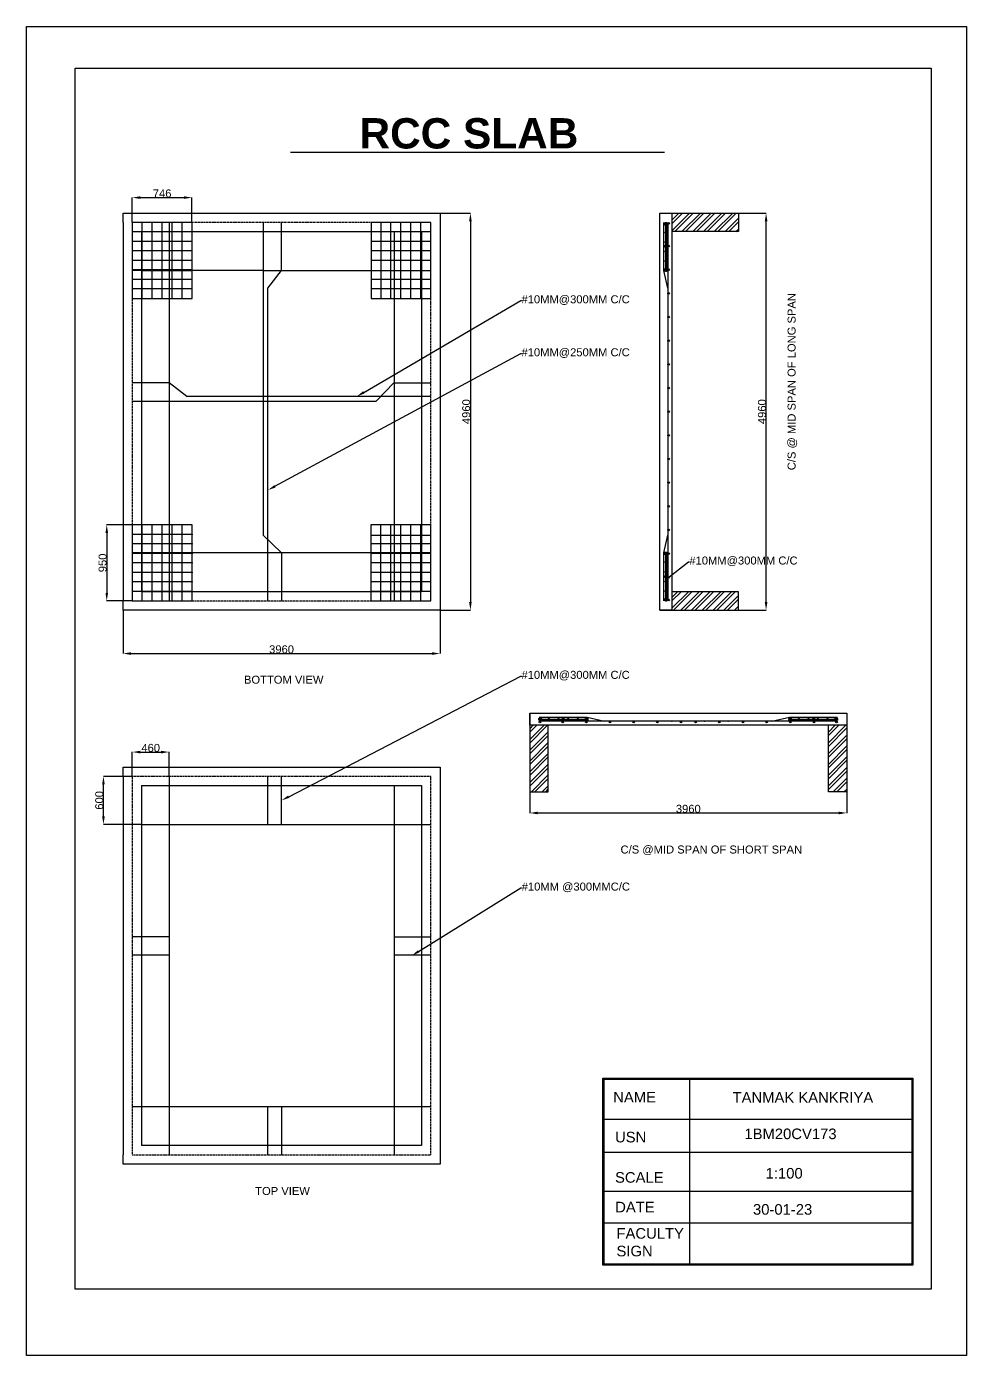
# Model space of a CAD drawing. Header units: millimetres. Extents: x 40145 to 205557, y -151835 to 42548.
# Drawn here: x 102368 to 114111, y 3548 to 20156 of the extents above; entities that cross this region are included whole.
import ezdxf
from ezdxf import colors
from ezdxf.entities.mleader import LeaderData, LeaderLine
from ezdxf.math import Vec2, Vec3

# ---------------------------------------------------------------- set-up
doc = ezdxf.new("R2010")
doc.units = ezdxf.units.MM
doc.linetypes.add('HIDDENX2', pattern=[19.05, 12.7, -6.35])
doc.styles.get("Standard").update_dxf_attribs({"font": 'arial.ttf'})
doc.dimstyles.new('ISO-25', dxfattribs={"dimtxt": 2.5, "dimasz": 100, "dimexe": 1.25, "dimexo": 0.625, "dimtad": 1, "dimtxsty": 'Standard', "dimcen": 2.5, "dimadec": 0, "dimazin": 0, "dimtfac": 1, "dimtmove": 0, "dimatfit": 3, "dimfxl": 1, "dimarcsym": 0})
pattern_1 = [(45, (101439.63, 11977.55), (-67.3519, 67.3519), []), (45, (101484.53, 11977.55), (-67.3519, 67.3519), [])]

# ---------------------------------------------------------------- blocks, each defined once
blk = doc.blocks.new('*D81')
at = {"color": 0, "lineweight": -2, "transparency": 16777216}
for p, q in [((103574, 12862), (103574, 12319)), ((107534, 12862), (107534, 12319)), ((103674, 12320), (107434, 12320))]:
    blk.add_line(p, q, dxfattribs=at)
at = {"color": 0, "transparency": 16777216}
for points in [[(103674, 12337), (103674, 12303), (103574, 12320)], [(107434, 12337), (107434, 12303), (107534, 12320)]]:
    blk.add_solid(points, dxfattribs=at)
at = {"layer": 'Defpoints', "color": 0, "transparency": 16777216}
for p in [(103574, 12863), (107534, 12863), (107534, 12320)]:
    blk.add_point(p, dxfattribs=at)
at = {"color": 0, "transparency": 16777216, "insert": (105554, 12372), "char_height": 100, "attachment_point": 5}
blk.add_mtext('3960', dxfattribs=at)
blk = doc.blocks.new('*D74')
at = {"color": 0, "lineweight": -2, "transparency": 16777216}
for p, q in [((107535, 17823), (107915, 17823)), ((107914, 17723), (107914, 12963)), ((107535, 12863), (107915, 12863))]:
    blk.add_line(p, q, dxfattribs=at)
at = {"color": 0, "transparency": 16777216}
for points in [[(107897, 17723), (107930, 17723), (107914, 17823)], [(107897, 12963), (107930, 12963), (107914, 12863)]]:
    blk.add_solid(points, dxfattribs=at)
at = {"layer": 'Defpoints', "color": 0, "transparency": 16777216}
for p in [(107534, 17823), (107534, 12863), (107914, 12863)]:
    blk.add_point(p, dxfattribs=at)
at = {"color": 0, "transparency": 16777216, "insert": (107862, 15343), "char_height": 100, "attachment_point": 5, "rotation": 90}
blk.add_mtext('4960', dxfattribs=at)
blk = doc.blocks.new('*D75')
at = {"color": 0, "lineweight": -2, "transparency": 16777216}
for p, q in [((103689, 13928), (103369, 13928)), ((103370, 13828), (103370, 13078)), ((103689, 12978), (103369, 12978))]:
    blk.add_line(p, q, dxfattribs=at)
at = {"color": 0, "transparency": 16777216}
for points in [[(103354, 13828), (103387, 13828), (103370, 13928)], [(103354, 13078), (103387, 13078), (103370, 12978)]]:
    blk.add_solid(points, dxfattribs=at)
at = {"layer": 'Defpoints', "color": 0, "transparency": 16777216}
for p in [(103689, 13928), (103370, 12978), (103689, 12978)]:
    blk.add_point(p, dxfattribs=at)
at = {"color": 0, "transparency": 16777216, "insert": (103319, 13453), "char_height": 100, "attachment_point": 5, "rotation": 90}
blk.add_mtext('950', dxfattribs=at)
blk = doc.blocks.new('*D76')
at = {"color": 0, "lineweight": -2, "transparency": 16777216}
for p, q in [((103689, 17708), (103689, 18020)), ((103789, 18018), (104335, 18018)), ((104435, 17708), (104435, 18020))]:
    blk.add_line(p, q, dxfattribs=at)
at = {"color": 0, "transparency": 16777216}
for points in [[(103789, 18035), (103789, 18002), (103689, 18018)], [(104335, 18035), (104335, 18002), (104435, 18018)]]:
    blk.add_solid(points, dxfattribs=at)
at = {"layer": 'Defpoints', "color": 0, "transparency": 16777216}
for p in [(104435, 18018), (103689, 17708), (104435, 17708)]:
    blk.add_point(p, dxfattribs=at)
at = {"color": 0, "transparency": 16777216, "insert": (104062, 18070), "char_height": 100, "attachment_point": 5}
blk.add_mtext('746', dxfattribs=at)
blk = doc.blocks.new('*D77')
at = {"color": 0, "lineweight": -2, "transparency": 16777216}
for p, q in [((111264, 17823), (111610, 17823)), ((111608, 12963), (111608, 17723)), ((111264, 12863), (111610, 12863))]:
    blk.add_line(p, q, dxfattribs=at)
at = {"color": 0, "transparency": 16777216}
for points in [[(111592, 17723), (111625, 17723), (111608, 17823)], [(111592, 12963), (111625, 12963), (111608, 12863)]]:
    blk.add_solid(points, dxfattribs=at)
at = {"layer": 'Defpoints', "color": 0, "transparency": 16777216}
for p in [(111264, 17823), (111608, 17823), (111264, 12863)]:
    blk.add_point(p, dxfattribs=at)
at = {"color": 0, "transparency": 16777216, "insert": (111557, 15343), "char_height": 100, "attachment_point": 5, "rotation": 90}
blk.add_mtext('4960', dxfattribs=at)
blk = doc.blocks.new('*D78')
at = {"color": 0, "lineweight": -2, "transparency": 16777216}
for p, q in [((108656, 10591), (108656, 10326)), ((112616, 10591), (112616, 10326)), ((108756, 10328), (112516, 10328))]:
    blk.add_line(p, q, dxfattribs=at)
at = {"color": 0, "transparency": 16777216}
for points in [[(108756, 10344), (108756, 10311), (108656, 10328)], [(112516, 10344), (112516, 10311), (112616, 10328)]]:
    blk.add_solid(points, dxfattribs=at)
at = {"layer": 'Defpoints', "color": 0, "transparency": 16777216}
for p in [(108656, 10592), (112616, 10592), (112616, 10328)]:
    blk.add_point(p, dxfattribs=at)
at = {"color": 0, "transparency": 16777216, "insert": (110636, 10379), "char_height": 100, "attachment_point": 5}
blk.add_mtext('3960', dxfattribs=at)
blk = doc.blocks.new('*D79')
at = {"color": 0, "lineweight": -2, "transparency": 16777216}
for p, q in [((103689, 10786), (103689, 11090)), ((103789, 11089), (104049, 11089)), ((104149, 10786), (104149, 11090))]:
    blk.add_line(p, q, dxfattribs=at)
at = {"color": 0, "transparency": 16777216}
for points in [[(103789, 11105), (103789, 11072), (103689, 11089)], [(104049, 11105), (104049, 11072), (104149, 11089)]]:
    blk.add_solid(points, dxfattribs=at)
at = {"layer": 'Defpoints', "color": 0, "transparency": 16777216}
for p in [(104149, 11089), (103689, 10785), (104149, 10785)]:
    blk.add_point(p, dxfattribs=at)
at = {"color": 0, "transparency": 16777216, "insert": (103919, 11140), "char_height": 100, "attachment_point": 5}
blk.add_mtext('460', dxfattribs=at)
blk = doc.blocks.new('*D80')
at = {"color": 0, "lineweight": -2, "transparency": 16777216}
for p, q in [((103689, 10785), (103328, 10785)), ((103329, 10285), (103329, 10685)), ((103689, 10185), (103328, 10185))]:
    blk.add_line(p, q, dxfattribs=at)
at = {"color": 0, "transparency": 16777216}
for points in [[(103312, 10685), (103345, 10685), (103329, 10785)], [(103312, 10285), (103345, 10285), (103329, 10185)]]:
    blk.add_solid(points, dxfattribs=at)
at = {"layer": 'Defpoints', "color": 0, "transparency": 16777216}
for p in [(103329, 10785), (103689, 10785), (103689, 10185)]:
    blk.add_point(p, dxfattribs=at)
at = {"color": 0, "transparency": 16777216, "insert": (103277, 10485), "char_height": 100, "attachment_point": 5, "rotation": 90}
blk.add_mtext('600', dxfattribs=at)

msp = doc.modelspace()

# ---------------------------------------------------------------- hatches: boundary and pattern name
h = msp.add_hatch()
h.set_pattern_fill('ANSI32', color=256, scale=10)
h.set_pattern_definition(pattern_1)
h.paths.add_polyline_path([(111263.56101, 17822.80162), (110431.29568, 17822.80162), (110431.29568, 17707.80162), (110431.29568, 17592.80162), (111263.56101, 17592.80162)])
h.paths.add_polyline_path([(111263.56101, 13092.80162), (110431.29568, 13092.80162), (110431.29568, 12862.80162), (111263.56101, 12862.80162)])
h = msp.add_hatch(color=256)
h.dxf.hatch_style = 1
h.paths.add_polyline_path([(110368.79568, 17703.30506, 0.9399436124), (110356.84159, 17702.5642, 0.9399436124), (110368.79568, 17701.82335), (110368.79568, 17702.257)])
h = msp.add_hatch(color=256)
h.dxf.hatch_style = 1
h.paths.add_polyline_path([(108780.62344, 11513.64386, 1), (108800.62344, 11513.64386, 1)])
h.paths.add_polyline_path([(108780.87489, 11505.10368, 1), (108768.87489, 11505.10368, 0.3784034411), (108774.13404, 11499.1496), (108775.61575, 11499.1496, 0.3784034411)])
h.paths.add_polyline_path([(108780.73138, 11492.60368, 1), (108768.73138, 11492.60368, 0.3784034411), (108773.99052, 11486.6496), (108775.47223, 11486.6496, 0.3784034411)])
h.paths.add_polyline_path([(108791.69801, 11464.34187, 0.3577877398), (108783.64954, 11474.1496), (108779.74648, 11474.1496, 0.3577877398), (108771.69801, 11464.34187, 1)])
h.paths.add_polyline_path([(108888.93533, 11505.10368, 0.3784034411), (108894.19447, 11499.1496), (108895.67618, 11499.1496, 0.3784034411), (108900.93533, 11505.10368, 1)])
h.paths.add_polyline_path([(108900.79181, 11492.60368, 1), (108888.79181, 11492.60368, 0.3784034411), (108894.05096, 11486.6496), (108895.53266, 11486.6496, 0.3784034411)])
h.paths.add_polyline_path([(109008.99576, 11505.10368, 0.3784034411), (109014.2549, 11499.1496), (109015.73661, 11499.1496, 0.3784034411), (109020.99576, 11505.10368, 1)])
h.paths.add_polyline_path([(109020.85224, 11492.60368, 1), (109008.85224, 11492.60368, 0.3784034411), (109014.11139, 11486.6496), (109015.5931, 11486.6496, 0.3784034411)])
h.paths.add_polyline_path([(109062.99317, 11514.1496, 1), (109082.99317, 11514.1496, 1)])
h.paths.add_polyline_path([(109056.71732, 11464.1496, 1), (109076.71732, 11464.1496, 1)])
h.paths.add_polyline_path([(109141.05619, 11505.10368, 1), (109129.05619, 11505.10368, 0.3784034411), (109134.31533, 11499.1496), (109135.79704, 11499.1496, 0.3784034411)])
h.paths.add_polyline_path([(109128.91267, 11492.60368, 0.3784034411), (109134.17182, 11486.6496), (109135.65353, 11486.6496, 0.3784034411), (109140.91267, 11492.60368, 1)])
h.paths.add_polyline_path([(109261.11662, 11505.10368, 1), (109249.11662, 11505.10368, 0.3784034411), (109254.37576, 11499.1496), (109255.85747, 11499.1496, 0.3784034411)])
h.paths.add_polyline_path([(109248.9731, 11492.60368, 0.3784034411), (109254.23225, 11486.6496), (109255.71396, 11486.6496, 0.3784034411), (109260.9731, 11492.60368, 1)])
h.paths.add_polyline_path([(109350.207, 11513.97628, 1), (109370.207, 11513.97628, 1)])
h.paths.add_polyline_path([(109380.74339, 11505.10368, 1), (109368.74339, 11505.10368, 0.3784034411), (109374.00254, 11499.1496), (109374.4362, 11499.1496), (109375.48425, 11499.1496, 0.3784034411)])
h.paths.add_polyline_path([(109368.59988, 11492.60368, 0.3784034411), (109373.85902, 11486.6496), (109374.29268, 11486.6496), (109375.34073, 11486.6496, 0.3784034411), (109380.59988, 11492.60368, 1)])
h.paths.add_polyline_path([(109352.34576, 11464.1496, 1), (109372.34576, 11464.1496, 1)])
h.paths.add_polyline_path([(109647.97407, 11464.1496, 1), (109667.97407, 11464.1496, 1)])
h.paths.add_polyline_path([(109963.59743, 11464.1496, 1), (109943.59743, 11464.1496, 1)])
h.paths.add_polyline_path([(110259.22243, 11464.1496, 1), (110239.22243, 11464.1496, 1)])
h.paths.add_polyline_path([(110534.84743, 11464.1496, 1), (110554.84743, 11464.1496, 1)])
h.paths.add_polyline_path([(110737.34743, 11464.1496, 1), (110717.34743, 11464.1496, 1)])
h.paths.add_polyline_path([(111032.97243, 11464.1496, 1), (111012.97243, 11464.1496, 1)])
h.paths.add_polyline_path([(111308.59743, 11464.1496, 1), (111328.59743, 11464.1496, 1)])
h.paths.add_polyline_path([(111624.22243, 11464.1496, 1), (111604.22243, 11464.1496, 1)])
h.paths.add_polyline_path([(111899.84743, 11464.1496, 1), (111919.84743, 11464.1496, 1)])
h.paths.add_polyline_path([(112195.47243, 11464.1496, 1), (112215.47243, 11464.1496, 1)])
h.paths.add_polyline_path([(112498.45647, 11464.1496, 1), (112478.45647, 11464.1496, 1)])
h.paths.add_polyline_path([(112501.86165, 11492.60368, 1), (112489.86165, 11492.60368, 0.3784034411), (112495.1208, 11486.6496), (112495.55445, 11486.6496), (112496.6025, 11486.6496, 0.3784034411)])
h.paths.add_polyline_path([(112501.86165, 11505.10368, -1), (112489.86165, 11505.10368, -1)])
h.paths.add_polyline_path([(112468.45647, 11513.97628, 1), (112488.45647, 11513.97628, 1)])
h.paths.add_polyline_path([(112370.23487, 11505.10368, 0.3784034411), (112375.49402, 11499.1496), (112376.97573, 11499.1496, 0.3784034411), (112382.23487, 11505.10368, 1)])
h.paths.add_polyline_path([(112382.23487, 11492.60368, 1), (112370.23487, 11492.60368, 0.3784034411), (112375.49402, 11486.6496), (112376.97573, 11486.6496, 0.3784034411)])
h.paths.add_polyline_path([(112250.17444, 11505.10368, 0.3784034411), (112255.43359, 11499.1496), (112256.9153, 11499.1496, 0.3784034411), (112262.17444, 11505.10368, 1)])
h.paths.add_polyline_path([(112262.17444, 11492.60368, 1), (112250.17444, 11492.60368, 0.3784034411), (112255.43359, 11486.6496), (112256.9153, 11486.6496, 0.3784034411)])
h.paths.add_polyline_path([(112194.09059, 11513.97628, 1), (112214.09059, 11513.97628, 1)])
h.paths.add_polyline_path([(112142.11401, 11505.10368, 1), (112130.11401, 11505.10368, 0.3784034411), (112135.37316, 11499.1496), (112136.85487, 11499.1496, 0.3784034411)])
h.paths.add_polyline_path([(112130.11401, 11492.60368, 0.3784034411), (112135.37316, 11486.6496), (112136.85487, 11486.6496, 0.3784034411), (112142.11401, 11492.60368, 1)])
h.paths.add_polyline_path([(112010.05358, 11505.10368, 0.3784034411), (112015.31273, 11499.1496), (112016.79444, 11499.1496, 0.3784034411), (112022.05358, 11505.10368, 1)])
h.paths.add_polyline_path([(112010.05358, 11492.60368, 0.3784034411), (112015.31273, 11486.6496), (112016.79444, 11486.6496, 0.3784034411), (112022.05358, 11492.60368, 1)])
h.paths.add_polyline_path([(111922.21594, 11513.97628, 1), (111902.21594, 11513.97628, 1)])
h.paths.add_polyline_path([(111901.99315, 11505.10368, 1), (111889.99315, 11505.10368, 0.3784034411), (111895.25229, 11499.1496), (111896.734, 11499.1496, 0.3784034411)])
h.paths.add_polyline_path([(111889.99315, 11492.60368, 0.3784034411), (111895.25229, 11486.6496), (111896.734, 11486.6496, 0.3784034411), (111901.99315, 11492.60368, 1)])
h = msp.add_hatch()
h.set_pattern_fill('ANSI32', color=256, scale=10)
h.set_pattern_definition(pattern_1)
h.paths.add_polyline_path([(112616.09907, 11424.1496), (112501.09907, 11424.1496), (112386.09907, 11424.1496), (112386.09907, 10591.88427), (112616.09907, 10591.88427)])
h.paths.add_polyline_path([(108886.09907, 11424.1496), (108656.09907, 11424.1496), (108656.09907, 10591.88427), (108886.09907, 10591.88427)])

# ---------------------------------------------------------------- linework, layer by layer
at = {"ltscale": 10}
for p, q in [((105664.96558, 18586.14604), (110337.1833, 18586.14604)), ((106959.40943, 8553.07795), (107419.40943, 8553.07795)), ((109584.84409, 6498.9446), (113428.05174, 6498.9446))]:
    msp.add_line(p, q, dxfattribs=at)
for p, q in [((103574.40943, 17707.80162), (103574.40943, 17822.80162)), ((103574.40943, 17822.80162), (107419.40943, 17822.80162)), ((107419.40943, 17822.80162), (107534.40943, 17822.80162)), ((107534.40943, 17822.80162), (107534.40943, 12977.80162)), ((110281.29568, 17822.80162), (110431.29568, 17822.80162)), ((110281.29568, 12862.80162), (110281.29568, 17822.80162)), ((110431.29568, 17822.80162), (110431.29568, 17707.80162)), ((110431.29568, 17822.80162), (111263.56101, 17822.80162)), ((111263.56101, 17822.80162), (111263.56101, 17592.80162)), ((103574.40943, 17707.80162), (103574.40943, 12977.80162)), ((104435.40943, 17707.59817), (103689.40943, 17707.59817)), ((103689.40943, 17707.59817), (103689.40943, 16757.59817)), ((103813.74276, 16757.59817), (103813.74276, 17707.59817)), ((103938.0761, 16757.59817), (103938.0761, 17707.59817)), ((104062.40943, 16757.59817), (104062.40943, 17707.59817)), ((104149.40943, 17707.80162), (104149.40943, 12977.80162)), ((104186.74276, 16757.59817), (104186.74276, 17707.59817)), ((104311.0761, 16757.59817), (104311.0761, 17707.59817)), ((104435.40943, 16757.59817), (104435.40943, 17707.59817)), ((105326.22472, 17707.80162), (105326.22472, 13797.70051)), ((105326.22472, 17707.80162), (105326.22472, 13797.70051)), ((105554.40943, 17107.80162), (105554.40943, 17707.80162)), ((105554.40943, 17107.80162), (105554.40943, 17707.80162)), ((107418.75064, 17707.49069), (106672.75064, 17707.49069)), ((106672.75064, 17707.49069), (106672.75064, 16757.49069)), ((106797.08398, 16757.49069), (106797.08398, 17707.49069)), ((106921.41731, 16757.49069), (106921.41731, 17707.49069)), ((107045.75064, 16757.49069), (107045.75064, 17707.49069)), ((107170.08398, 16757.49069), (107170.08398, 17707.49069)), ((107294.41731, 16757.49069), (107294.41731, 17707.49069)), ((107418.75064, 16757.49069), (107418.75064, 17707.49069)), ((107418.75064, 17707.49069), (107419.40943, 17707.49069)), ((110331.29568, 17107.80162), (110331.29568, 17708.29771)), ((110356.29568, 17702.257), (110356.29568, 17707.94726)), ((110356.29568, 17707.94726), (110356.29568, 17702.257)), ((110356.29568, 17101.95485), (110356.29568, 17702.257)), ((110356.29568, 17101.95485), (110356.29568, 17702.257)), ((110368.79568, 17707.94726), (110368.79568, 17702.257)), ((110368.79568, 17101.95485), (110368.79568, 17702.257)), ((110381.29568, 17707.80162), (110381.29568, 12977.80162)), ((110431.29568, 17707.80162), (110431.29568, 12862.80162)), ((104435.40943, 17588.84817), (103689.40943, 17588.84817)), ((104435.40943, 17470.09817), (103689.40943, 17470.09817)), ((103804.40943, 17592.80162), (103804.40943, 13092.80162)), ((103804.40943, 17592.80162), (107304.40943, 17592.80162)), ((107418.75064, 17588.74069), (106672.75064, 17588.74069)), ((107418.75064, 17469.99069), (106672.75064, 17469.99069)), ((106959.40943, 17592.80162), (106959.40943, 12977.80162)), ((107304.40943, 17592.80162), (107304.40943, 13092.80162)), ((111263.56101, 17592.80162), (110431.29568, 17592.80162)), ((104435.40943, 17351.34817), (103689.40943, 17351.34817)), ((107418.75064, 17351.24069), (106672.75064, 17351.24069)), ((104435.40943, 17232.59817), (103689.40943, 17232.59817)), ((104435.40943, 17113.84817), (103689.40943, 17113.84817)), ((103804.40943, 17107.80162), (103689.40943, 17107.80162)), ((103804.40943, 17107.80162), (104435.40943, 17107.80162)), ((105326.22472, 17107.80162), (104435.40943, 17107.80162)), ((105326.22472, 17107.80162), (105554.40943, 17107.80162)), ((105384.232, 16887.80162), (105554.40943, 17107.80162)), ((105384.232, 16887.80162), (105554.40943, 17107.80162)), ((105554.40943, 17107.80162), (106672.75064, 17107.80162)), ((107418.75064, 17232.49069), (106672.75064, 17232.49069)), ((106672.75064, 17107.80162), (107419.40943, 17107.80162)), ((110381.29568, 16887.80162), (110331.29568, 17107.80162)), ((104435.40943, 16995.09817), (103689.40943, 16995.09817)), ((107418.75064, 16994.99069), (106672.75064, 16994.99069)), ((104435.40943, 16876.34817), (103689.40943, 16876.34817)), ((105384.232, 16622.52324), (105384.232, 16887.80162)), ((107418.75064, 16876.24069), (106672.75064, 16876.24069)), ((107418.75064, 16887.80162), (107419.40943, 16887.80162)), ((103689.40943, 16757.59817), (104435.40943, 16757.59817)), ((105384.232, 12977.80162), (105384.232, 16622.52324)), ((105384.232, 12977.80162), (105384.232, 16622.52324)), ((106672.75064, 16757.49069), (107418.75064, 16757.49069)), ((104149.40943, 15703.94819), (103689.40943, 15703.94819)), ((104369.40943, 15533.77076), (104149.40943, 15703.94819)), ((106735.34532, 15475.76348), (106955.2442, 15703.94819)), ((106955.2442, 15703.94819), (107419.40943, 15703.94819)), ((106959.40943, 15703.94819), (106955.2442, 15703.94819)), ((103689.40943, 15475.76348), (106735.34532, 15475.76348)), ((107419.40943, 15533.77076), (104369.40943, 15533.77076)), ((104435.40943, 13927.80162), (103689.40943, 13927.80162)), ((103689.40943, 13927.80162), (103689.40943, 12977.80162)), ((104435.40943, 13809.05162), (103689.40943, 13809.05162)), ((103813.74276, 12977.80162), (103813.74276, 13927.80162)), ((103938.0761, 12977.80162), (103938.0761, 13927.80162)), ((104062.40943, 12977.80162), (104062.40943, 13927.80162)), ((104186.74276, 12977.80162), (104186.74276, 13927.80162)), ((104311.0761, 12977.80162), (104311.0761, 13927.80162)), ((104435.40943, 12977.80162), (104435.40943, 13927.80162)), ((105326.22472, 13797.70051), (105554.40943, 13577.80162)), ((105326.22472, 13797.70051), (105554.40943, 13577.80162)), ((107417.55473, 13927.80162), (106671.55473, 13927.80162)), ((106671.55473, 13927.80162), (106671.55473, 12977.80162)), ((106671.55473, 13797.70051), (107419.40943, 13797.70051)), ((106795.88807, 12977.80162), (106795.88807, 13927.80162)), ((106920.2214, 12977.80162), (106920.2214, 13927.80162)), ((107044.55473, 12977.80162), (107044.55473, 13927.80162)), ((107168.88807, 12977.80162), (107168.88807, 13927.80162)), ((107293.2214, 12977.80162), (107293.2214, 13927.80162)), ((107417.55473, 12977.80162), (107417.55473, 13927.80162)), ((110331.29568, 13577.80162), (110381.29568, 13797.70051)), ((104435.40943, 13690.30162), (103689.40943, 13690.30162)), ((107417.55473, 13690.30162), (106671.55473, 13690.30162)), ((107419.40943, 13577.80162), (103689.40943, 13577.80162)), ((104435.40943, 13571.55162), (103689.40943, 13571.55162)), ((104435.40943, 13452.80162), (103689.40943, 13452.80162)), ((105554.40943, 13577.80162), (105554.40943, 12977.80162)), ((105554.40943, 13577.80162), (105554.40943, 12977.80162)), ((107417.55473, 13571.55162), (106671.55473, 13571.55162)), ((107417.55473, 13452.80162), (106671.55473, 13452.80162)), ((107417.55473, 13577.80162), (107419.40943, 13577.80162)), ((110331.29568, 12977.80162), (110331.29568, 13577.80162)), ((110356.29568, 13586.829), (110356.29568, 13581.13875)), ((110356.29568, 12980.83659), (110356.29568, 13581.13875)), ((110356.29568, 12977.80162), (110356.29568, 13578.10378)), ((110368.79568, 13586.68549), (110368.79568, 13580.99523)), ((110368.79568, 12980.69308), (110368.79568, 13580.99523)), ((110368.79568, 12977.80162), (110368.79568, 13578.10378)), ((104435.40943, 13334.05162), (103689.40943, 13334.05162)), ((107417.55473, 13334.05162), (106671.55473, 13334.05162)), ((104435.40943, 13215.30162), (103689.40943, 13215.30162)), ((107417.55473, 13215.30162), (106671.55473, 13215.30162)), ((103574.40943, 12862.80162), (103574.40943, 12977.80162)), ((104435.40943, 13096.55162), (103689.40943, 13096.55162)), ((103689.40943, 12977.80162), (104435.40943, 12977.80162)), ((107304.40943, 13092.80162), (103804.40943, 13092.80162)), ((107417.55473, 13096.55162), (106671.55473, 13096.55162)), ((106671.55473, 12977.80162), (107417.55473, 12977.80162)), ((107417.55473, 12977.80162), (107419.40943, 12977.80162)), ((107534.40943, 12977.80162), (107534.40943, 12862.80162)), ((111263.56101, 13092.80162), (110431.29568, 13092.80162)), ((111263.56101, 12862.80162), (111263.56101, 13092.80162)), ((107534.40943, 12862.80162), (103574.40943, 12862.80162)), ((110431.29568, 12862.80162), (110281.29568, 12862.80162)), ((110281.29568, 12862.80162), (111263.56101, 12862.80162)), ((108656.09907, 11424.1496), (108656.09907, 11574.1496)), ((108656.09907, 11574.1496), (110636.09907, 11574.1496)), ((108656.09907, 11574.1496), (108656.09907, 10591.88427)), ((108771.09907, 11524.1496), (109371.09907, 11524.1496)), ((108771.09907, 11499.1496), (109371.40123, 11499.1496)), ((108771.09907, 11486.6496), (109371.40123, 11486.6496)), ((110636.09907, 11474.1496), (108771.09907, 11474.1496)), ((108773.99052, 11486.6496), (109374.29268, 11486.6496)), ((108774.13404, 11499.1496), (109374.4362, 11499.1496)), ((109371.09907, 11524.1496), (109590.99795, 11474.1496)), ((109379.98294, 11486.6496), (109374.29268, 11486.6496)), ((109380.12645, 11499.1496), (109374.4362, 11499.1496)), ((110636.09907, 11574.1496), (112616.09907, 11574.1496)), ((112501.09907, 11474.1496), (110636.09907, 11474.1496)), ((111681.09907, 11474.1496), (111901.09907, 11524.1496)), ((111895.25229, 11499.1496), (112495.55445, 11499.1496)), ((111895.25229, 11499.1496), (112495.55445, 11499.1496)), ((111895.25229, 11486.6496), (112495.55445, 11486.6496)), ((111901.09907, 11524.1496), (112501.59515, 11524.1496)), ((112495.55445, 11499.1496), (112501.24471, 11499.1496)), ((112501.24471, 11499.1496), (112495.55445, 11499.1496)), ((112501.24471, 11486.6496), (112495.55445, 11486.6496)), ((112616.09907, 11574.1496), (112616.09907, 11424.1496)), ((110636.09907, 11424.1496), (108656.09907, 11424.1496)), ((108886.09907, 10591.88427), (108886.09907, 11424.1496)), ((112501.09907, 11424.1496), (110636.09907, 11424.1496)), ((112386.09907, 10591.88427), (112386.09907, 11424.1496)), ((112616.09907, 11424.1496), (112501.09907, 11424.1496)), ((112616.09907, 11424.1496), (112616.09907, 10591.88427)), ((103574.40943, 10785.1161), (103574.40943, 10900.1161)), ((103574.40943, 10900.1161), (107419.40943, 10900.1161)), ((103574.40943, 10842.6161), (103574.40943, 10900.1161)), ((107419.40943, 10900.1161), (107534.40943, 10900.1161)), ((107534.40943, 10900.1161), (107534.40943, 6055.1161)), ((103574.40943, 10785.1161), (103574.40943, 6055.1161)), ((103804.40943, 10670.1161), (103804.40943, 6170.1161)), ((103804.40943, 10670.1161), (107304.40943, 10670.1161)), ((104149.40943, 10785.1161), (104149.40943, 6055.1161)), ((105384.232, 10670.1161), (105384.232, 10785.1161)), ((105384.232, 10185.1161), (105384.232, 10670.1161)), ((105554.40943, 10185.1161), (105554.40943, 10785.1161)), ((105554.40943, 10185.1161), (105554.40943, 10785.1161)), ((106959.40943, 10670.1161), (106959.40943, 6055.1161)), ((107304.40943, 10670.1161), (107304.40943, 6170.1161)), ((108656.09907, 10591.88427), (108886.09907, 10591.88427)), ((112616.09907, 10591.88427), (112386.09907, 10591.88427)), ((103804.40943, 10185.1161), (103689.40943, 10185.1161)), ((103804.40943, 10185.1161), (107419.40943, 10185.1161)), ((104149.40943, 8781.26266), (103689.40943, 8781.26266)), ((106955.2442, 8781.26266), (107419.40943, 8781.26266)), ((106959.40943, 8781.26266), (106955.2442, 8781.26266)), ((103689.40943, 8553.07795), (104149.40943, 8553.07795)), ((110652.67515, 7000.7109), (110652.67515, 4690.35752)), ((107419.40943, 6655.1161), (103689.40943, 6655.1161)), ((105384.232, 6055.1161), (105384.232, 6655.1161)), ((105384.232, 6055.1161), (105384.232, 6655.1161)), ((105554.40943, 6655.1161), (105554.40943, 6055.1161)), ((105554.40943, 6655.1161), (105554.40943, 6055.1161)), ((107304.40943, 6170.1161), (103804.40943, 6170.1161)), ((103574.40943, 5940.1161), (103574.40943, 6055.1161)), ((107534.40943, 6055.1161), (107534.40943, 5940.1161)), ((109584.84409, 6087.88757), (113428.05174, 6087.88757)), ((107534.40943, 5940.1161), (103574.40943, 5940.1161)), ((109584.84409, 5603.18084), (113428.05174, 5603.18084)), ((109584.84409, 5207.04997), (113428.05174, 5207.04997))]:
    msp.add_line(p, q)
at = {"linetype": 'HIDDENX2'}
for p, q in [((107419.40943, 17707.80162), (103689.40943, 17707.80162)), ((103689.40943, 17707.80162), (103689.40943, 12977.80162)), ((107419.40943, 12977.80162), (107419.40943, 17707.80162)), ((103689.40943, 12977.80162), (107419.40943, 12977.80162)), ((107419.40943, 10785.1161), (103689.40943, 10785.1161)), ((103689.40943, 10785.1161), (103689.40943, 6055.1161)), ((107419.40943, 6055.1161), (107419.40943, 10785.1161)), ((103689.40943, 6055.1161), (107419.40943, 6055.1161))]:
    msp.add_line(p, q, dxfattribs=at)
at = {"color": 244, "ltscale": 10, "true_color": 0x991b1e}
msp.add_lwpolyline([(102368.48462, 3548.40182), (102368.48462, 20155.59488), (114110.94436, 20155.59488), (114110.94436, 3548.40182)], close=True, dxfattribs=at)
for points in [[(102975.34356, 19635.59488), (113670.2852, 19635.59488), (113670.2852, 4375.59488), (102975.34356, 4375.59488)], [(109570.08145, 7015.47354), (113442.81438, 7015.47354), (113442.81438, 4675.59488), (109570.08145, 4675.59488)], [(109584.84409, 7000.7109), (113428.05174, 7000.7109), (113428.05174, 4690.35752), (109584.84409, 4690.35752)]]:
    msp.add_lwpolyline(points, close=True)
for centre, radius in [((110341.46899, 17685.15903), 10), ((110350.28293, 17702.5642), 6), ((110350.34159, 17702.5642), 6), ((110362.84159, 17702.5642), 6), ((110391.29568, 17695.15903), 10), ((110350.34159, 17582.93743), 6), ((110350.34159, 17462.877), 6), ((110362.84159, 17582.93743), 6), ((110362.84159, 17462.877), 6), ((110341.46899, 17410.79314), 10), ((110350.34159, 17342.81657), 6), ((110362.84159, 17342.81657), 6), ((110391.29568, 17412.17498), 10), ((110341.46899, 17118.91849), 10), ((110350.34159, 17222.75613), 6), ((110350.34159, 17102.6957), 6), ((110362.84159, 17222.75613), 6), ((110362.84159, 17102.6957), 6), ((110391.29568, 17116.54998), 10), ((110391.29568, 16820.92498), 10), ((110391.29568, 16525.29998), 10), ((110391.29568, 16229.67498), 10), ((110391.29568, 15934.04998), 10), ((110391.29568, 15638.42498), 10), ((110391.29568, 15342.79998), 10), ((110391.29568, 15047.17498), 10), ((110391.29568, 14751.54998), 10), ((110391.29568, 14455.92498), 10), ((110391.29568, 14160.29998), 10), ((110391.29568, 13864.67662), 10), ((110341.46899, 13566.90955), 10), ((110350.34159, 13581.44595), 6), ((110350.34159, 13461.81917), 6), ((110362.84159, 13581.30243), 6), ((110362.84159, 13461.67566), 6), ((110391.29568, 13569.04831), 10), ((110341.29568, 13279.69573), 10), ((110350.34159, 13341.75874), 6), ((110362.84159, 13341.61523), 6), ((110350.34159, 13221.69831), 6), ((110362.84159, 13221.55479), 6), ((110391.29568, 13273.41988), 10), ((110341.80142, 12997.32599), 10), ((110350.34159, 13101.63788), 6), ((110350.34159, 12981.57745), 6), ((110362.84159, 13101.49436), 6), ((110362.84159, 12981.43393), 6), ((110391.10341, 12988.40056), 10), ((108774.73138, 11492.60368), 6), ((108774.87489, 11505.10368), 6), ((108781.69801, 11464.34187), 10), ((108790.62344, 11513.64386), 10), ((108894.79181, 11492.60368), 6), ((108894.93533, 11505.10368), 6), ((109014.85224, 11492.60368), 6), ((109014.99576, 11505.10368), 6), ((109066.71732, 11464.1496), 10), ((109072.99317, 11514.1496), 10), ((109134.91267, 11492.60368), 6), ((109135.05619, 11505.10368), 6), ((109254.9731, 11492.60368), 6), ((109255.11662, 11505.10368), 6), ((109360.207, 11513.97628), 10), ((109362.34576, 11464.1496), 10), ((109374.59988, 11492.60368), 6), ((109374.74339, 11505.10368), 6), ((109657.97407, 11464.1496), 10), ((109953.59743, 11464.1496), 10), ((110249.22243, 11464.1496), 10), ((110544.84743, 11464.1496), 10), ((110727.34743, 11464.1496), 10), ((111022.97243, 11464.1496), 10), ((111318.59743, 11464.1496), 10), ((111614.22243, 11464.1496), 10), ((111895.99315, 11505.10368), 6), ((111895.99315, 11492.60368), 6), ((111909.84743, 11464.1496), 10), ((111912.21594, 11513.97628), 10), ((112016.05358, 11505.10368), 6), ((112016.05358, 11492.60368), 6), ((112136.11401, 11505.10368), 6), ((112136.11401, 11492.60368), 6), ((112204.09059, 11513.97628), 10), ((112205.47243, 11464.1496), 10), ((112256.17444, 11505.10368), 6), ((112256.17444, 11492.60368), 6), ((112376.23487, 11505.10368), 6), ((112376.23487, 11492.60368), 6), ((112478.45647, 11513.97628), 10), ((112488.45647, 11464.1496), 10), ((112495.86165, 11505.16234), 6), ((112495.86165, 11505.10368), 6), ((112495.86165, 11492.60368), 6)]:
    msp.add_circle(centre, radius)
for p in [(110368.79568, 17582.19657), (110368.79568, 17462.13614), (110368.79568, 17342.07571), (110381.29568, 17412.17662), (110368.79568, 17222.01528), (110381.29568, 17116.55162), (110381.29568, 16820.92662), (110381.29568, 16525.30162), (110381.29568, 16229.67662), (110381.29568, 15934.05162), (110381.29568, 15638.42662), (110381.29568, 15342.80162), (110381.29568, 15047.17662), (110381.29568, 14751.55162), (110381.29568, 14455.92662), (110381.29568, 14160.30162), (104435.40943, 13809.05162), (110381.29568, 13864.67662), (104435.40943, 13690.30162), (104435.40943, 13571.55162), (104435.40943, 13452.80162), (110381.29568, 13569.05162), (104435.40943, 13334.05162), (104435.40943, 13215.30162), (110381.29568, 13273.42662), (103813.74276, 12977.80162), (103938.0761, 12977.80162), (104062.40943, 12977.80162), (104186.74276, 12977.80162), (104311.0761, 12977.80162), (104435.40943, 13096.55162), (109066.72407, 11474.1496), (109362.34907, 11474.1496), (109657.97407, 11474.1496), (109953.59907, 11474.1496), (110249.22407, 11474.1496), (110431.72407, 11474.1496), (110544.84907, 11474.1496), (110727.34907, 11474.1496), (110840.47407, 11474.1496), (111022.97407, 11474.1496), (111136.09907, 11474.1496), (111318.59907, 11474.1496), (111614.22407, 11474.1496), (111909.84907, 11474.1496), (112015.31273, 11486.6496), (112135.37316, 11486.6496), (112205.47407, 11474.1496), (112255.43359, 11486.6496), (112375.49402, 11486.6496)]:
    msp.add_point(p)

# ---------------------------------------------------------------- texts
at = {"attachment_point": 1}
for s, width, gutter_width, insert, char_height in [('{\\fArial|b1|i0|c0|p34;RCC SLAB}', 6691.4398823, 17.59696, (106528.32928, 19011.01947), 378.7597934), ('      BOTTOM VIEW', 2379.6816904, 12.5, (104851.61015, 12043.30827), 100), ('C/S @MID SPAN OF SHORT SPAN', 2273.9813992, 12.5, (109789.46126, 9920.95397), 100), ('NAME', 862.4736396, 9.45695, (109697.88977, 6841.7351), 132.397269), ('TANMAK KANKRIYA', 2646.4557835, 6.1511, (111189.06599, 6838.63986), 132.3972692), ('USN', 560.9803736, 6.1511, (109720.71456, 6343.24844), 132.397269), ('1BM20CV173', 560.9803736, 6.1511, (111337.17759, 6383.70143), 132.397269), ('SCALE', 560.9803736, 6.1511, (109720.71456, 5839.09534), 132.397269), ('1:100', 560.9803736, 6.1511, (111602.40508, 5891.05235), 132.397269), ('TOP VIEW', 2397.0388212, 12.5, (105225.23862, 5653.47971), 100), ('DATE', 560.9803736, 6.1511, (109723.10136, 5468.39973), 132.397269), ('30-01-23', 560.9803736, 6.1511, (111444.24668, 5439.55319), 132.397269), ('FACULTY SIGN', 560.9803736, 6.1511, (109738.69049, 5139.75322), 132.3972692)]:
    msp.add_mtext_dynamic_manual_height_columns(s, width=width, gutter_width=gutter_width, heights=[0], dxfattribs=dict(at, insert=insert, char_height=char_height))
at = {"insert": (111876.60136, 14610.91771), "char_height": 100, "attachment_point": 1, "rotation": 90}
msp.add_mtext_dynamic_manual_height_columns('C/S @ MID SPAN OF LONG SPAN', width=2330.1953258, gutter_width=12.5, heights=[0], dxfattribs=at)

# ---------------------------------------------------------------- dimensions: what is measured, and where the dimension line sits
for base, p1, p2, picture, middle in [((104435.40943, 18018.33832), (103689.40943, 17707.59817), (104435.40943, 17707.59817), '*D76', (104062.40943, 18070.02062)), ((107534.40943, 12319.8796), (103574.40943, 12862.80162), (107534.40943, 12862.80162), '*D81', (105554.40943, 12371.59601)), ((104149.40943, 11088.5839), (103689.40943, 10785.1161), (104149.40943, 10785.1161), '*D79', (103919.40943, 11140.26619)), ((112616.09907, 10327.7425), (108656.09907, 10591.88427), (112616.09907, 10591.88427), '*D78', (110636.09907, 10379.45891))]:
    dim = msp.add_linear_dim(base=base, p1=p1, p2=p2, dimstyle='ISO-25', override={"dimtxt": 100, "dimasz": 100})
    dim.commit()
    dim.dimension.update_dxf_attribs({"geometry": picture, "text_midpoint": middle})
for base, p1, p2, picture, middle in [((107913.62744, 12862.80162), (107534.40943, 17822.80162), (107534.40943, 12862.80162), '*D74', (107861.94514, 15342.80162)), ((111608.45584, 17822.80162), (111263.56101, 12862.80162), (111263.56101, 17822.80162), '*D77', (111556.77354, 15342.80162)), ((103370.39433, 12977.80162), (103689.40943, 13927.80162), (103689.40943, 12977.80162), '*D75', (103318.71203, 13452.80162)), ((103328.81962, 10785.1161), (103689.40943, 10185.1161), (103689.40943, 10785.1161), '*D80', (103277.13732, 10485.1161))]:
    dim = msp.add_linear_dim(base=base, p1=p1, p2=p2, angle=90, dimstyle='ISO-25', override={"dimtxt": 100, "dimasz": 100})
    dim.commit()
    dim.dimension.update_dxf_attribs({"geometry": picture, "text_midpoint": middle})

# ---------------------------------------------------------------- leaders
ml = msp.add_multileader_mtext('Standard')
ml.set_content('#10MM@300MM C/C', color=256)
ml.set_leader_properties()
ml.build(insert=Vec2(0, 0))
ml.multileader.update_dxf_attribs({"arrow_head_size": 100})
ctx = ml.context
ctx.base_point, ctx.char_height, ctx.arrow_head_size, ctx.plane_origin = Vec3(108550.01274, 16732.59646), 100, 100, Vec3(106495.7981, 15533.77076)
notes = []
notes.append((ctx, [(0, (1, 1, 0), (108542.01274, 16732.59646), (1, 0), 8, [(0, [(106495.7981, 15533.77076)], 0, [])])]))
ctx.mtext.insert, ctx.mtext.flow_direction = Vec3(108552.01274, 16797.29632), 5
ml = msp.add_multileader_mtext('Standard')
ml.set_content('#10MM@250MM C/C', color=256)
ml.set_leader_properties()
ml.build(insert=Vec2(0, 0))
ml.multileader.update_dxf_attribs({"arrow_head_size": 100})
ctx = ml.context
ctx.base_point, ctx.char_height, ctx.arrow_head_size, ctx.plane_origin = Vec3(108550.01274, 16070.33239), 100, 100, Vec3(105384.232, 14362.65229)
notes.append((ctx, [(0, (1, 1, 0), (108542.01274, 16070.33239), (1, 0), 8, [(0, [(105384.232, 14362.65229)], 0, [])])]))
ctx.mtext.insert, ctx.mtext.flow_direction = Vec3(108552.01274, 16135.03225), 5
ml = msp.add_multileader_mtext('Standard')
ml.set_content('#10MM@300MM C/C', color=256)
ml.set_leader_properties()
ml.build(insert=Vec2(0, 0))
ctx = ml.context
ctx.base_point, ctx.char_height, ctx.plane_origin = Vec3(110647.0709, 13467.91444), 100, Vec3(110391.29568, 13273.41988)
notes.append((ctx, [(0, (1, 1, 0), (110639.0709, 13467.91444), (1, 0), 8, [(0, [(110391.29568, 13273.41988)], 0, [])])]))
ctx.mtext.insert, ctx.mtext.flow_direction = Vec3(110649.0709, 13532.6143), 5
ml = msp.add_multileader_mtext('Standard')
ml.set_content('#10MM@300MM C/C', color=256)
ml.set_leader_properties()
ml.build(insert=Vec2(0, 0))
ml.multileader.update_dxf_attribs({"arrow_head_size": 100})
ctx = ml.context
ctx.base_point, ctx.char_height, ctx.arrow_head_size, ctx.plane_origin = Vec3(108550.01274, 12039.17314), 100, 100, Vec3(105554.40943, 10485.1161)
notes.append((ctx, [(0, (1, 1, 0), (108542.01274, 12039.17314), (1, 0), 8, [(0, [(105554.40943, 10485.1161)], 0, [])])]))
ctx.mtext.insert, ctx.mtext.flow_direction = Vec3(108552.01274, 12103.87301), 5
ml = msp.add_multileader_mtext('Standard')
ml.set_content('#10MM @300MMC/C', color=256)
ml.set_leader_properties()
ml.build(insert=Vec2(0, 0))
ml.multileader.update_dxf_attribs({"arrow_head_size": 100})
ctx = ml.context
ctx.base_point, ctx.char_height, ctx.arrow_head_size, ctx.plane_origin = Vec3(108552.71374, 9393.03753), 100, 100, Vec3(107182.11043, 8545.4464)
notes.append((ctx, [(0, (1, 1, 0), (108544.71374, 9393.03753), (1, 0), 8, [(0, [(107182.11043, 8545.4464)], 0, [])])]))
ctx.mtext.insert, ctx.mtext.flow_direction = Vec3(108554.71374, 9457.73739), 5
for ctx, leaders in notes:
    for number, flags, end, landing, length, lines in leaders:
        leader = LeaderData()
        leader.index, (leader.has_last_leader_line, leader.has_dogleg_vector, leader.attachment_direction) = number, flags
        leader.last_leader_point, leader.dogleg_vector, leader.dogleg_length = Vec3(end), Vec3(landing), length
        for number, points, colour, breaks in lines:
            line = LeaderLine()
            line.index, line.vertices, line.color, line.breaks = number, Vec3.list(points), colors.encode_raw_color(colour), breaks
            leader.lines.append(line)
        ctx.leaders.append(leader)

doc.saveas('drawing.dxf')
